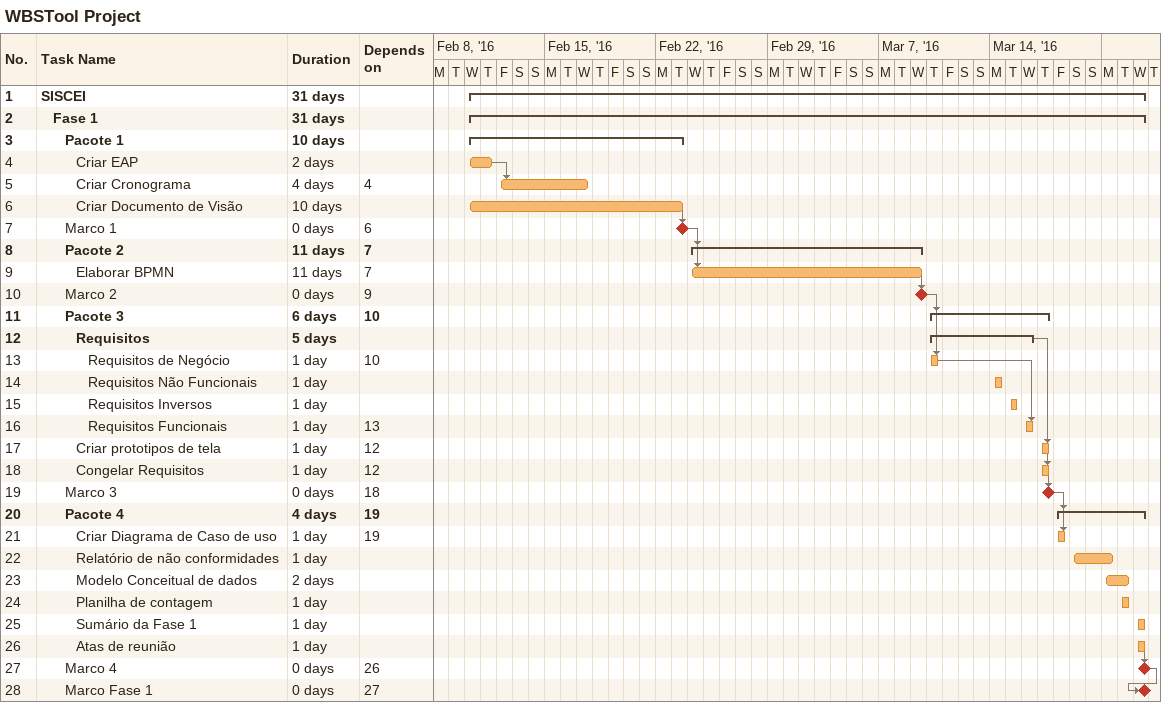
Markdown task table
WBSTool Project

| ID | Level | Task | Duration | Start | Finish | Predecessors |
|---|---|---|---|---|---|---|
| 1 | 1 | **SISCEI** | 31d | 2016-02-10 | 2016-03-23 |  |
| 2 | 2 | **Fase 1** | 31d | 2016-02-10 | 2016-03-23 |  |
| 3 | 3 | **Pacote 1** | 10d | 2016-02-10 | 2016-02-23 |  |
| 4 | 4 | Criar EAP | 2d | 2016-02-10 | 2016-02-11 |  |
| 5 | 4 | Criar Cronograma | 4d | 2016-02-12 | 2016-02-17 | 4 |
| 6 | 4 | Criar Documento de Visão | 10d | 2016-02-10 | 2016-02-23 |  |
| 7 | 3 | Marco 1 | 0d | 2016-02-23 | 2016-02-23 | 6 |
| 8 | 3 | **Pacote 2** | 11d | 2016-02-24 | 2016-03-09 | 7 |
| 9 | 4 | Elaborar BPMN | 11d | 2016-02-24 | 2016-03-09 | 7 |
| 10 | 3 | Marco 2 | 0d | 2016-03-09 | 2016-03-09 | 9 |
| 11 | 3 | **Pacote 3** | 6d | 2016-03-10 | 2016-03-17 | 10 |
| 12 | 4 | **Requisitos** | 5d | 2016-03-10 | 2016-03-16 |  |
| 13 | 5 | Requisitos de Negócio | 1d | 2016-03-10 | 2016-03-10 | 10 |
| 14 | 5 | Requisitos Não Funcionais | 1d | 2016-03-14 | 2016-03-14 |  |
| 15 | 5 | Requisitos Inversos | 1d | 2016-03-15 | 2016-03-15 |  |
| 16 | 5 | Requisitos Funcionais | 1d | 2016-03-16 | 2016-03-16 | 13 |
| 17 | 4 | Criar prototipos de tela | 1d | 2016-03-17 | 2016-03-17 | 12 |
| 18 | 4 | Congelar Requisitos | 1d | 2016-03-17 | 2016-03-17 | 12 |
| 19 | 3 | Marco 3 | 0d | 2016-03-17 | 2016-03-17 | 18 |
| 20 | 3 | **Pacote 4** | 4d | 2016-03-18 | 2016-03-23 | 19 |
| 21 | 4 | Criar Diagrama de Caso de uso | 1d | 2016-03-18 | 2016-03-18 | 19 |
| 22 | 4 | Relatório de não conformidades | 1d | 2016-03-19 | 2016-03-21 |  |
| 23 | 4 | Modelo Conceitual de dados | 2d | 2016-03-21 | 2016-03-22 |  |
| 24 | 4 | Planilha de contagem | 1d | 2016-03-22 | 2016-03-22 |  |
| 25 | 4 | Sumário da Fase 1 | 1d | 2016-03-23 | 2016-03-23 |  |
| 26 | 4 | Atas de reunião | 1d | 2016-03-23 | 2016-03-23 |  |
| 27 | 3 | Marco 4 | 0d | 2016-03-23 | 2016-03-23 | 26 |
| 28 | 3 | Marco Fase 1 | 0d | 2016-03-23 | 2016-03-23 | 27 |
